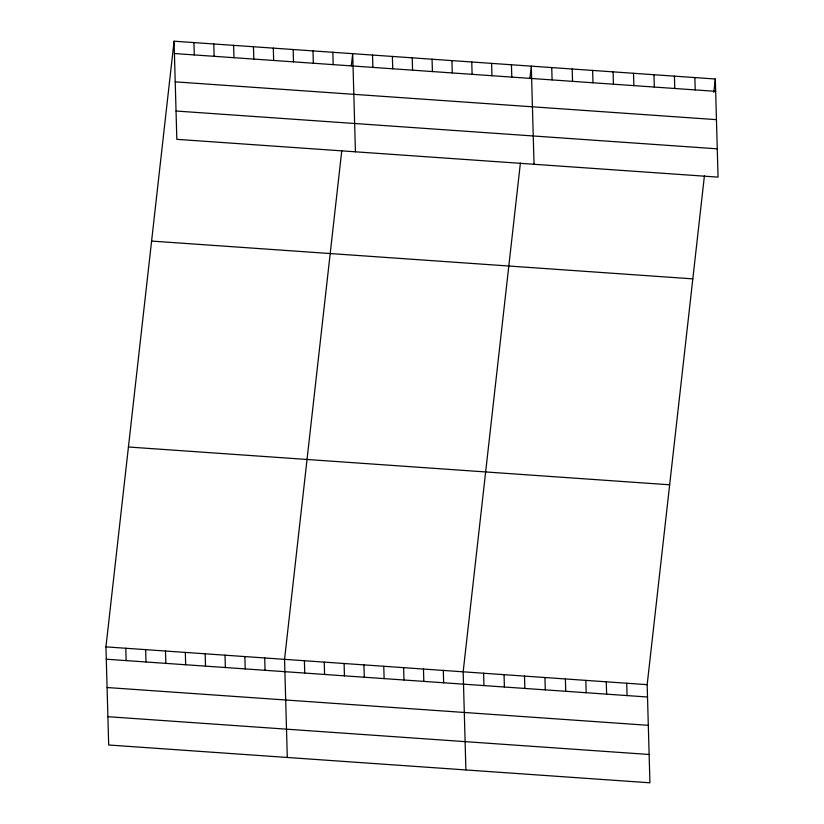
<?xml version="1.0" encoding="UTF-8"?>
<svg xmlns="http://www.w3.org/2000/svg" width="824" height="824" viewBox="0 0 824 824"><rect width="100%" height="100%" fill="white"/><g stroke="black" fill="none" stroke-linecap="round" stroke-linejoin="round"><path stroke-width="1.24" d="M704.407 175.903L647.17 684.662L649.92 782.8L108.686 744.999L105.946 646.871L174.08 41.2L715.314 79.001L718.054 177.129L176.83 139.338L174.08 41.2M341.785 150.576L284.548 659.344L287.298 757.472M351.323 65.786L352.693 53.673L355.432 151.812M520.397 163.049L463.16 671.817L465.9 769.946M529.935 78.259L531.295 66.147L534.034 164.285M713.811 92.319L715.314 79.001M174.43 53.539L715.654 91.34M175.224 81.854L716.447 119.655M176.037 111.024L717.261 148.825M151.595 241.072L692.829 278.873M128.431 446.999L669.665 484.79M105.946 646.871L647.17 684.662M106.296 659.21L647.52 697.011M107.079 687.525L648.313 725.316M107.903 716.695L649.127 754.485M694.869 77.569L695.209 89.909M674.423 76.138L674.763 88.487M653.968 74.716L654.318 87.056M633.522 73.285L633.872 85.634M613.077 71.853L613.427 84.203M626.724 683.24L627.074 695.58M592.631 70.431L592.981 82.771M606.279 681.809L606.629 694.158M572.186 69L572.536 81.349M585.833 680.387L586.183 692.726M551.74 67.578L552.09 79.918M565.388 678.955L565.738 691.295M544.942 677.524L545.292 689.873M511.447 64.756L511.797 77.106M524.497 676.102L524.837 688.442M491.609 63.376L491.949 75.715M504.051 674.671L504.391 687.01M471.761 61.985L472.101 74.335M483.606 673.239L483.946 685.589M451.913 60.605L452.263 72.945M432.064 59.215L432.415 71.564M443.312 670.427L443.652 682.777M412.227 57.834L412.567 70.174M423.464 669.047L423.814 681.386M392.378 56.444L392.729 68.794M403.626 667.656L403.966 680.006M372.53 55.064L372.881 67.403M383.778 666.276L384.118 678.615M363.93 664.886L364.28 677.225M332.844 52.283L333.184 64.633M344.092 663.495L344.432 675.845M312.996 50.903L313.347 63.242M324.244 662.115L324.584 674.454M293.159 49.512L293.498 61.862M304.396 660.724L304.746 673.074M273.311 48.132L273.65 60.471M253.462 46.741L253.813 59.091M264.71 657.954L265.05 670.303M233.625 45.361L233.965 57.701M244.862 656.574L245.212 668.913M213.777 43.971L214.116 56.32M225.014 655.183L225.364 667.533M193.928 42.591L194.279 54.93M205.176 653.803L205.516 666.142M185.328 652.412L185.668 664.752M165.48 651.022L165.83 663.371M145.642 649.642L145.982 661.981M125.794 648.251L126.134 660.601"/></g></svg>
